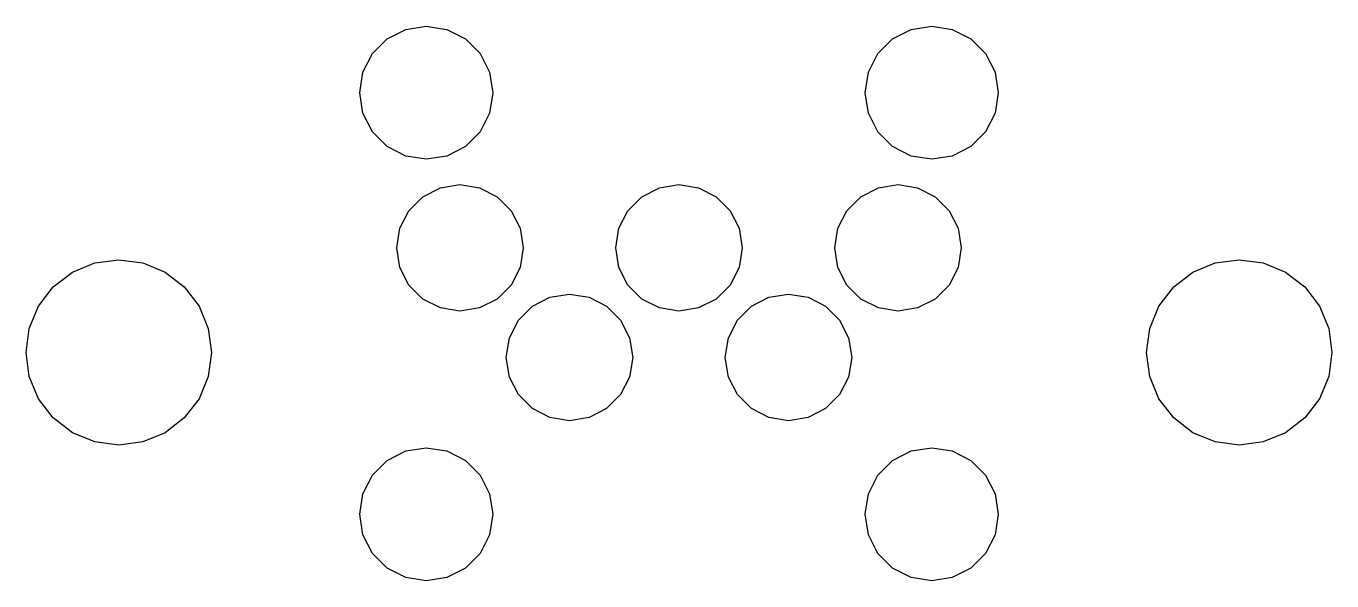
# Model space of a CAD drawing. Extents: x 3.86 to 6.12, y -3.59 to -2.75.
# Drawn here: x 3.8622 to 4.1673, y -3.077 to -2.9474 of the extents above; entities that cross this region are included whole.
import ezdxf

# ---------------------------------------------------------------- set-up
doc = ezdxf.new("R2010")
doc.units = 0
doc.header["$MEASUREMENT"] = 0
doc.layers.add('BLACK', color=7, linetype='CONTINUOUS')

msp = doc.modelspace()

# ---------------------------------------------------------------- linework, layer by layer
at = {"layer": 'BLACK', "linetype": 'CONTINUOUS'}
for p, q in [((3.9509, -2.9482), (3.95571, -2.94744)), ((3.95571, -2.94744), (3.96051, -2.9482)), ((4.06901, -2.9482), (4.07382, -2.94744)), ((4.07382, -2.94744), (4.07862, -2.9482)), ((3.94313, -2.95385), (3.94657, -2.95041)), ((3.94657, -2.95041), (3.9509, -2.9482)), ((3.96051, -2.9482), (3.96485, -2.95041)), ((3.96485, -2.95041), (3.96829, -2.95385)), ((4.06124, -2.95385), (4.06468, -2.95041)), ((4.06468, -2.95041), (4.06901, -2.9482)), ((4.07862, -2.9482), (4.08296, -2.95041)), ((4.08296, -2.95041), (4.0864, -2.95385)), ((3.94092, -2.95819), (3.94313, -2.95385)), ((3.96829, -2.95385), (3.9705, -2.95819)), ((4.05903, -2.95819), (4.06124, -2.95385)), ((4.0864, -2.95385), (4.08861, -2.95819)), ((3.94016, -2.96299), (3.94092, -2.95819)), ((3.9705, -2.95819), (3.97126, -2.96299)), ((4.05827, -2.96299), (4.05903, -2.95819)), ((4.08861, -2.95819), (4.08937, -2.96299)), ((3.94092, -2.9678), (3.94016, -2.96299)), ((3.97126, -2.96299), (3.9705, -2.9678)), ((4.05903, -2.9678), (4.05827, -2.96299)), ((4.08937, -2.96299), (4.08861, -2.9678)), ((3.94313, -2.97213), (3.94092, -2.9678)), ((3.9705, -2.9678), (3.96829, -2.97213)), ((4.06124, -2.97213), (4.05903, -2.9678)), ((4.08861, -2.9678), (4.0864, -2.97213)), ((3.94657, -2.97557), (3.94313, -2.97213)), ((3.96829, -2.97213), (3.96485, -2.97557)), ((4.06468, -2.97557), (4.06124, -2.97213)), ((4.0864, -2.97213), (4.08296, -2.97557)), ((3.9509, -2.97778), (3.94657, -2.97557)), ((3.95571, -2.97854), (3.9509, -2.97778)), ((3.96051, -2.97778), (3.95571, -2.97854)), ((3.96485, -2.97557), (3.96051, -2.97778)), ((4.06901, -2.97778), (4.06468, -2.97557)), ((4.07382, -2.97854), (4.06901, -2.97778)), ((4.07862, -2.97778), (4.07382, -2.97854)), ((4.08296, -2.97557), (4.07862, -2.97778)), ((3.9549, -2.98727), (3.95902, -2.98517)), ((3.95902, -2.98517), (3.96358, -2.98445)), ((3.96358, -2.98445), (3.96814, -2.98517)), ((3.96814, -2.98517), (3.97226, -2.98727)), ((4.00609, -2.98727), (4.0102, -2.98517)), ((4.0102, -2.98517), (4.01476, -2.98445)), ((4.01476, -2.98445), (4.01933, -2.98517)), ((4.01933, -2.98517), (4.02344, -2.98727)), ((4.05727, -2.98727), (4.06138, -2.98517)), ((4.06138, -2.98517), (4.06594, -2.98445)), ((4.06594, -2.98445), (4.07051, -2.98517)), ((4.07051, -2.98517), (4.07462, -2.98727)), ((3.95164, -2.99053), (3.9549, -2.98727)), ((3.97226, -2.98727), (3.97553, -2.99053)), ((4.00282, -2.99053), (4.00609, -2.98727)), ((4.02344, -2.98727), (4.02671, -2.99053)), ((4.054, -2.99053), (4.05727, -2.98727)), ((4.07462, -2.98727), (4.07789, -2.99053)), ((3.94954, -2.99465), (3.95164, -2.99053)), ((3.97553, -2.99053), (3.97762, -2.99465)), ((4.00072, -2.99465), (4.00282, -2.99053)), ((4.02671, -2.99053), (4.0288, -2.99465)), ((4.0519, -2.99465), (4.054, -2.99053)), ((4.07789, -2.99053), (4.07999, -2.99465)), ((3.94882, -2.99921), (3.94954, -2.99465)), ((3.97762, -2.99465), (3.97835, -2.99921)), ((4, -2.99921), (4.00072, -2.99465)), ((4.0288, -2.99465), (4.02953, -2.99921)), ((4.05118, -2.99921), (4.0519, -2.99465)), ((4.07999, -2.99465), (4.08071, -2.99921)), ((3.94954, -3.00377), (3.94882, -2.99921)), ((3.97835, -2.99921), (3.97762, -3.00377)), ((4.00072, -3.00377), (4, -2.99921)), ((4.02953, -2.99921), (4.0288, -3.00377)), ((4.0519, -3.00377), (4.05118, -2.99921)), ((4.08071, -2.99921), (4.07999, -3.00377)), ((3.87825, -3.00271), (3.88386, -3.00197)), ((3.88386, -3.00197), (3.88946, -3.00271)), ((4.14006, -3.00271), (4.14567, -3.00197)), ((4.14567, -3.00197), (4.15127, -3.00271)), ((3.86855, -3.00831), (3.87303, -3.00487)), ((3.87303, -3.00487), (3.87825, -3.00271)), ((3.88946, -3.00271), (3.89469, -3.00487)), ((3.89469, -3.00487), (3.89917, -3.00831)), ((3.95164, -3.00789), (3.94954, -3.00377)), ((3.97762, -3.00377), (3.97553, -3.00789)), ((4.00282, -3.00789), (4.00072, -3.00377)), ((4.0288, -3.00377), (4.02671, -3.00789)), ((4.054, -3.00789), (4.0519, -3.00377)), ((4.07999, -3.00377), (4.07789, -3.00789)), ((4.13036, -3.00831), (4.13484, -3.00487)), ((4.13484, -3.00487), (4.14006, -3.00271)), ((4.15127, -3.00271), (4.1565, -3.00487)), ((4.1565, -3.00487), (4.16098, -3.00831)), ((3.86511, -3.0128), (3.86855, -3.00831)), ((3.89917, -3.00831), (3.90261, -3.0128)), ((3.9549, -3.01116), (3.95164, -3.00789)), ((3.97553, -3.00789), (3.97226, -3.01116)), ((4.00609, -3.01116), (4.00282, -3.00789)), ((4.02671, -3.00789), (4.02344, -3.01116)), ((4.05727, -3.01116), (4.054, -3.00789)), ((4.07789, -3.00789), (4.07462, -3.01116)), ((4.12692, -3.0128), (4.13036, -3.00831)), ((4.16098, -3.00831), (4.16442, -3.0128)), ((3.95902, -3.01325), (3.9549, -3.01116)), ((3.97226, -3.01116), (3.96814, -3.01325)), ((3.9805, -3.01286), (3.98461, -3.01076)), ((3.98461, -3.01076), (3.98917, -3.01004)), ((3.98917, -3.01004), (3.99374, -3.01076)), ((3.99374, -3.01076), (3.99785, -3.01286)), ((4.0102, -3.01325), (4.00609, -3.01116)), ((4.02344, -3.01116), (4.01933, -3.01325)), ((4.03168, -3.01286), (4.03579, -3.01076)), ((4.03579, -3.01076), (4.04035, -3.01004)), ((4.04035, -3.01004), (4.04492, -3.01076)), ((4.04492, -3.01076), (4.04903, -3.01286)), ((4.06138, -3.01325), (4.05727, -3.01116)), ((4.07462, -3.01116), (4.07051, -3.01325)), ((3.86294, -3.01802), (3.86511, -3.0128)), ((3.90261, -3.0128), (3.90477, -3.01802)), ((3.96358, -3.01398), (3.95902, -3.01325)), ((3.96814, -3.01325), (3.96358, -3.01398)), ((3.97723, -3.01613), (3.9805, -3.01286)), ((3.99785, -3.01286), (4.00112, -3.01613)), ((4.01476, -3.01398), (4.0102, -3.01325)), ((4.01933, -3.01325), (4.01476, -3.01398)), ((4.02841, -3.01613), (4.03168, -3.01286)), ((4.04903, -3.01286), (4.0523, -3.01613)), ((4.06594, -3.01398), (4.06138, -3.01325)), ((4.07051, -3.01325), (4.06594, -3.01398)), ((4.12475, -3.01802), (4.12692, -3.0128)), ((4.16442, -3.0128), (4.16658, -3.01802)), ((3.97513, -3.02024), (3.97723, -3.01613)), ((4.00112, -3.01613), (4.00321, -3.02024)), ((4.02631, -3.02024), (4.02841, -3.01613)), ((4.0523, -3.01613), (4.0544, -3.02024)), ((3.8622, -3.02362), (3.86294, -3.01802)), ((3.90477, -3.01802), (3.90551, -3.02362)), ((3.97441, -3.0248), (3.97513, -3.02024)), ((4.00321, -3.02024), (4.00394, -3.0248)), ((4.02559, -3.0248), (4.02631, -3.02024)), ((4.0544, -3.02024), (4.05512, -3.0248)), ((4.12402, -3.02362), (4.12475, -3.01802)), ((4.16658, -3.01802), (4.16732, -3.02362)), ((3.86294, -3.02923), (3.8622, -3.02362)), ((3.90551, -3.02362), (3.90477, -3.02923)), ((4.12475, -3.02923), (4.12402, -3.02362)), ((4.16732, -3.02362), (4.16658, -3.02923)), ((3.97513, -3.02937), (3.97441, -3.0248)), ((4.00394, -3.0248), (4.00321, -3.02937)), ((4.02631, -3.02937), (4.02559, -3.0248)), ((4.05512, -3.0248), (4.0544, -3.02937)), ((3.86511, -3.03445), (3.86294, -3.02923)), ((3.90477, -3.02923), (3.90261, -3.03445)), ((3.97723, -3.03348), (3.97513, -3.02937)), ((4.00321, -3.02937), (4.00112, -3.03348)), ((4.02841, -3.03348), (4.02631, -3.02937)), ((4.0544, -3.02937), (4.0523, -3.03348)), ((4.12692, -3.03445), (4.12475, -3.02923)), ((4.16658, -3.02923), (4.16442, -3.03445)), ((3.86855, -3.03893), (3.86511, -3.03445)), ((3.90261, -3.03445), (3.89917, -3.03893)), ((3.9805, -3.03675), (3.97723, -3.03348)), ((4.00112, -3.03348), (3.99785, -3.03675)), ((4.03168, -3.03675), (4.02841, -3.03348)), ((4.0523, -3.03348), (4.04903, -3.03675)), ((4.13036, -3.03893), (4.12692, -3.03445)), ((4.16442, -3.03445), (4.16098, -3.03893)), ((3.87303, -3.04237), (3.86855, -3.03893)), ((3.89917, -3.03893), (3.89469, -3.04237)), ((3.98461, -3.03884), (3.9805, -3.03675)), ((3.98917, -3.03957), (3.98461, -3.03884)), ((3.99374, -3.03884), (3.98917, -3.03957)), ((3.99785, -3.03675), (3.99374, -3.03884)), ((4.03579, -3.03884), (4.03168, -3.03675)), ((4.04035, -3.03957), (4.03579, -3.03884)), ((4.04492, -3.03884), (4.04035, -3.03957)), ((4.04903, -3.03675), (4.04492, -3.03884)), ((4.13484, -3.04237), (4.13036, -3.03893)), ((4.16098, -3.03893), (4.1565, -3.04237)), ((3.87825, -3.04454), (3.87303, -3.04237)), ((3.88386, -3.04528), (3.87825, -3.04454)), ((3.88946, -3.04454), (3.88386, -3.04528)), ((3.89469, -3.04237), (3.88946, -3.04454)), ((4.14006, -3.04454), (4.13484, -3.04237)), ((4.14567, -3.04528), (4.14006, -3.04454)), ((4.15127, -3.04454), (4.14567, -3.04528)), ((4.1565, -3.04237), (4.15127, -3.04454)), ((3.94657, -3.04884), (3.9509, -3.04663)), ((3.9509, -3.04663), (3.95571, -3.04587)), ((3.95571, -3.04587), (3.96051, -3.04663)), ((3.96051, -3.04663), (3.96485, -3.04884)), ((4.06468, -3.04884), (4.06901, -3.04663)), ((4.06901, -3.04663), (4.07382, -3.04587)), ((4.07382, -3.04587), (4.07862, -3.04663)), ((4.07862, -3.04663), (4.08296, -3.04884)), ((3.94313, -3.05228), (3.94657, -3.04884)), ((3.96485, -3.04884), (3.96829, -3.05228)), ((4.06124, -3.05228), (4.06468, -3.04884)), ((4.08296, -3.04884), (4.0864, -3.05228)), ((3.94092, -3.05661), (3.94313, -3.05228)), ((3.96829, -3.05228), (3.9705, -3.05661)), ((4.05903, -3.05661), (4.06124, -3.05228)), ((4.0864, -3.05228), (4.08861, -3.05661)), ((3.94016, -3.06142), (3.94092, -3.05661)), ((3.9705, -3.05661), (3.97126, -3.06142)), ((4.05827, -3.06142), (4.05903, -3.05661)), ((4.08861, -3.05661), (4.08937, -3.06142)), ((3.94092, -3.06622), (3.94016, -3.06142)), ((3.97126, -3.06142), (3.9705, -3.06622)), ((4.05903, -3.06622), (4.05827, -3.06142)), ((4.08937, -3.06142), (4.08861, -3.06622)), ((3.94313, -3.07056), (3.94092, -3.06622)), ((3.9705, -3.06622), (3.96829, -3.07056)), ((4.06124, -3.07056), (4.05903, -3.06622)), ((4.08861, -3.06622), (4.0864, -3.07056)), ((3.94657, -3.074), (3.94313, -3.07056)), ((3.96829, -3.07056), (3.96485, -3.074)), ((4.06468, -3.074), (4.06124, -3.07056)), ((4.0864, -3.07056), (4.08296, -3.074)), ((3.9509, -3.07621), (3.94657, -3.074)), ((3.96485, -3.074), (3.96051, -3.07621)), ((4.06901, -3.07621), (4.06468, -3.074)), ((4.08296, -3.074), (4.07862, -3.07621)), ((3.95571, -3.07697), (3.9509, -3.07621)), ((3.96051, -3.07621), (3.95571, -3.07697)), ((4.07382, -3.07697), (4.06901, -3.07621)), ((4.07862, -3.07621), (4.07382, -3.07697))]:
    msp.add_line(p, q, dxfattribs=at)

doc.saveas('drawing.dxf')
